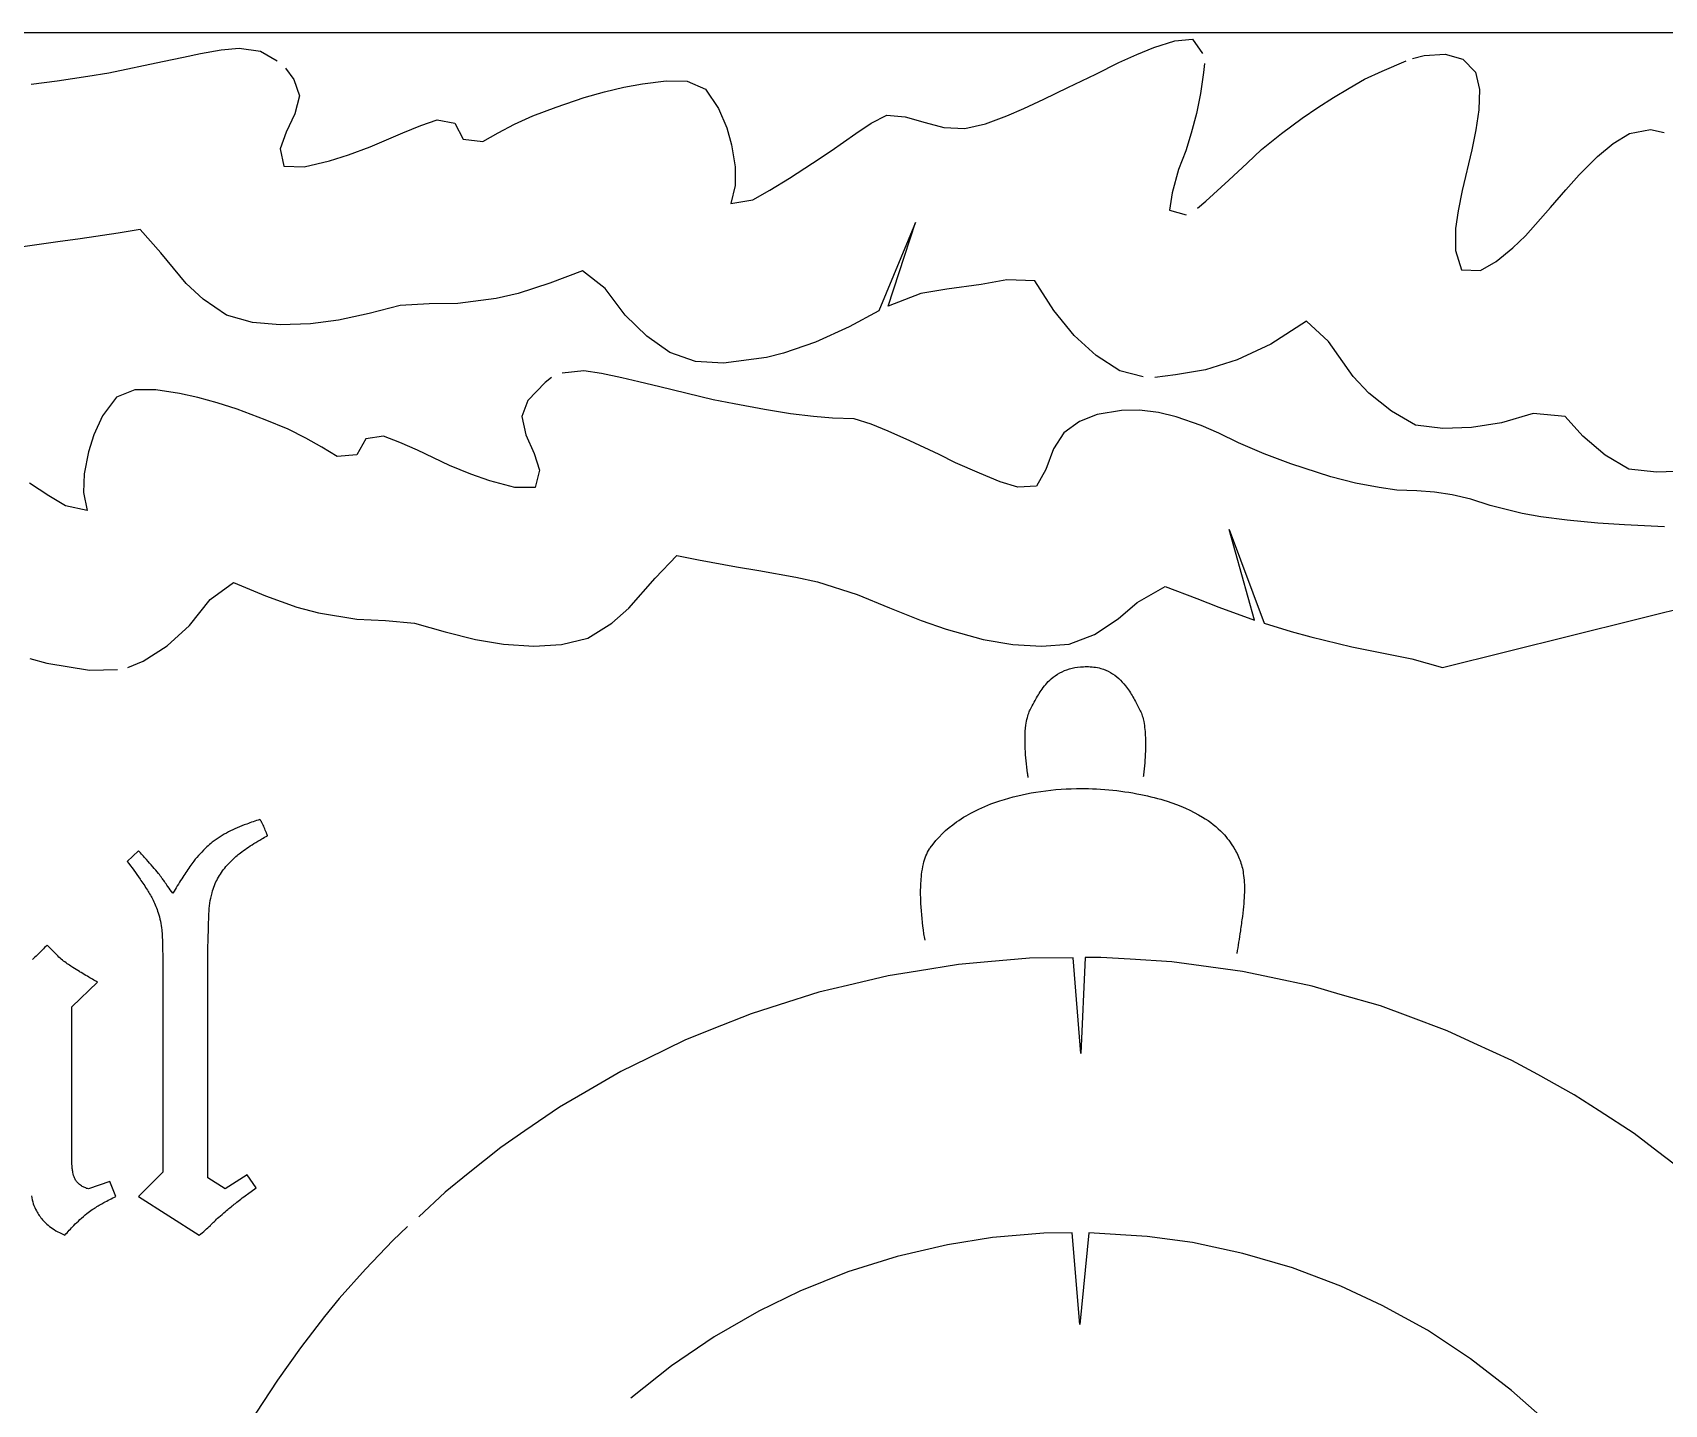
# Model space of a CAD drawing. Extents: x 9 to 156, y 170 to 274.
# Drawn here: x 71.75 to 119.79, y 233.95 to 274.33 of the extents above; entities that cross this region are included whole.
import ezdxf

# ---------------------------------------------------------------- set-up
doc = ezdxf.new("R2010")
doc.units = 0
for name, color, linetype in [('40FF', 7, 'CONTINUOUS'), ('BORDER', 7, 'CONTINUOUS'), ('RINGS', 7, 'CONTINUOUS'), ('TEXT', 7, 'CONTINUOUS')]:
    doc.layers.add(name, color=color, linetype=linetype)

msp = doc.modelspace()

# ---------------------------------------------------------------- linework, layer by layer
at = {"layer": '40FF', "color": 5}
for p, q in [((76.701, 273.712), (77.307, 273.82)), ((77.307, 273.82), (77.831, 273.877)), ((77.831, 273.877), (78.46, 273.79)), ((78.46, 273.79), (78.956, 273.502)), ((104.258, 273.686), (104.757, 273.893)), ((104.757, 273.893), (105.375, 274.094)), ((105.375, 274.094), (105.899, 274.143)), ((105.899, 274.143), (106.195, 273.716)), ((73.998, 273.15), (75.575, 273.48)), ((75.575, 273.48), (76.198, 273.607)), ((76.198, 273.607), (76.701, 273.712)), ((103.048, 273.113), (103.733, 273.447)), ((103.733, 273.447), (104.258, 273.686)), ((106.252, 273.426), (106.225, 273.16)), ((111.48, 273.201), (112.187, 273.497)), ((112.372, 273.571), (112.712, 273.656)), ((112.712, 273.656), (113.339, 273.701)), ((113.339, 273.701), (113.859, 273.554)), ((113.859, 273.554), (114.224, 273.166)), ((71.711, 272.813), (72.479, 272.908)), ((72.479, 272.908), (73.376, 273.051)), ((73.376, 273.051), (73.998, 273.15)), ((79.198, 273.286), (79.447, 272.955)), ((79.447, 272.955), (79.613, 272.474)), ((89.162, 272.725), (89.707, 272.828)), ((89.707, 272.828), (90.405, 272.914)), ((90.405, 272.914), (91.024, 272.9)), ((91.024, 272.9), (91.557, 272.665)), ((102.223, 272.714), (103.048, 273.113)), ((106.225, 273.16), (106.131, 272.536)), ((110.504, 272.696), (110.958, 272.958)), ((110.958, 272.958), (111.48, 273.201)), ((114.224, 273.166), (114.343, 272.654)), ((79.613, 272.474), (79.475, 271.944)), ((87.164, 272.136), (87.994, 272.422)), ((87.994, 272.422), (88.586, 272.588)), ((88.586, 272.588), (89.162, 272.725)), ((91.557, 272.665), (91.945, 272.102)), ((100.928, 272.098), (101.52, 272.374)), ((101.52, 272.374), (102.223, 272.714)), ((106.131, 272.536), (106.011, 271.954)), ((109.585, 272.128), (110.047, 272.424)), ((110.047, 272.424), (110.504, 272.696)), ((114.343, 272.654), (114.323, 272.054)), ((79.475, 271.944), (79.216, 271.404)), ((85.944, 271.633), (86.478, 271.878)), ((86.478, 271.878), (87.164, 272.136)), ((91.945, 272.102), (92.188, 271.53)), ((96.441, 271.666), (96.899, 271.897)), ((96.899, 271.897), (97.434, 271.852)), ((99.799, 271.643), (100.431, 271.879)), ((100.431, 271.879), (100.928, 272.098)), ((106.011, 271.954), (105.862, 271.367)), ((109.121, 271.809), (109.585, 272.128)), ((114.323, 272.054), (114.235, 271.469)), ((79.216, 271.404), (79.042, 270.915)), ((81.689, 270.97), (82.653, 271.386)), ((82.653, 271.386), (83.178, 271.6)), ((83.178, 271.6), (83.664, 271.767)), ((83.664, 271.767), (84.183, 271.667)), ((84.183, 271.667), (84.432, 271.197)), ((85.01, 271.129), (85.461, 271.385)), ((85.461, 271.385), (85.944, 271.633)), ((92.188, 271.53), (92.328, 271.025)), ((95.983, 271.365), (96.441, 271.666)), ((97.434, 271.852), (98.024, 271.688)), ((98.024, 271.688), (98.581, 271.541)), ((98.581, 271.541), (99.191, 271.509)), ((99.191, 271.509), (99.799, 271.643)), ((108.52, 271.364), (109.121, 271.809)), ((114.235, 271.469), (114.115, 270.878)), ((118.758, 271.366), (119.381, 271.484)), ((119.381, 271.484), (119.783, 271.389)), ((79.042, 270.915), (79.154, 270.401)), ((81.057, 270.736), (81.689, 270.97)), ((84.432, 271.197), (85.01, 271.129)), ((92.328, 271.025), (92.43, 270.376)), ((95.257, 270.855), (95.983, 271.365)), ((105.862, 271.367), (105.698, 270.849)), ((107.93, 270.89), (108.52, 271.364)), ((117.821, 270.685), (118.284, 271.071)), ((118.284, 271.071), (118.758, 271.366)), ((79.749, 270.382), (80.489, 270.554)), ((80.489, 270.554), (81.057, 270.736)), ((94.035, 270.051), (94.715, 270.488)), ((94.715, 270.488), (95.257, 270.855)), ((105.698, 270.849), (105.481, 270.299)), ((106.962, 269.985), (107.505, 270.485)), ((107.505, 270.485), (107.93, 270.89)), ((114.115, 270.878), (113.833, 269.688)), ((117.283, 270.144), (117.821, 270.685)), ((79.154, 270.401), (79.749, 270.382)), ((92.43, 270.376), (92.438, 269.827)), ((93.451, 269.696), (94.035, 270.051)), ((105.481, 270.299), (105.294, 269.612)), ((106.287, 269.368), (106.962, 269.985)), ((116.887, 269.699), (117.283, 270.144)), ((92.438, 269.827), (92.308, 269.303)), ((92.95, 269.413), (93.451, 269.696)), ((105.294, 269.612), (105.215, 269.108)), ((113.833, 269.688), (113.715, 269.081)), ((116.438, 269.182), (116.887, 269.699)), ((92.308, 269.303), (92.95, 269.413)), ((105.215, 269.108), (105.714, 268.971)), ((106.045, 269.168), (106.287, 269.368)), ((113.715, 269.081), (113.643, 268.568)), ((115.7, 268.345), (116.438, 269.182)), ((74.918, 268.537), (74.275, 268.43)), ((75.533, 267.846), (74.918, 268.537)), ((97.74, 268.744), (96.662, 266.141)), ((96.942, 266.275), (97.74, 268.744)), ((113.643, 268.568), (113.635, 267.915)), ((72.493, 268.169), (71.395, 268.013)), ((73.152, 268.258), (72.493, 268.169)), ((74.275, 268.43), (73.152, 268.258)), ((115.329, 267.993), (115.7, 268.345)), ((76.279, 266.944), (75.533, 267.846)), ((113.635, 267.915), (113.815, 267.347)), ((114.379, 267.33), (114.831, 267.59)), ((114.831, 267.59), (115.329, 267.993)), ((87.937, 267.316), (86.982, 266.955)), ((88.607, 266.796), (87.937, 267.316)), ((113.815, 267.347), (114.379, 267.33)), ((76.77, 266.485), (76.279, 266.944)), ((86.047, 266.656), (85.404, 266.506)), ((86.982, 266.955), (86.047, 266.656)), ((89.192, 266.013), (88.607, 266.796)), ((97.897, 266.655), (96.942, 266.275)), ((98.663, 266.783), (97.897, 266.655)), ((99.678, 266.917), (98.663, 266.783)), ((100.427, 267.053), (99.678, 266.917)), ((101.256, 267.024), (100.427, 267.053)), ((101.811, 266.147), (101.256, 267.024)), ((77.457, 266.018), (76.77, 266.485)), ((82.576, 266.294), (81.664, 266.066)), ((83.431, 266.344), (82.576, 266.294)), ((84.273, 266.356), (83.431, 266.344)), ((85.404, 266.506), (84.273, 266.356)), ((96.662, 266.141), (95.789, 265.674)), ((102.412, 265.416), (101.811, 266.147)), ((78.225, 265.803), (77.457, 266.018)), ((79.04, 265.729), (78.225, 265.803)), ((79.937, 265.76), (79.04, 265.729)), ((80.763, 265.87), (79.937, 265.76)), ((81.664, 266.066), (80.763, 265.87)), ((89.83, 265.392), (89.192, 266.013)), ((95.789, 265.674), (94.804, 265.218)), ((109.257, 265.841), (108.199, 265.163)), ((109.9, 265.237), (109.257, 265.841)), ((90.515, 264.92), (89.83, 265.392)), ((94.804, 265.218), (93.859, 264.892)), ((103.061, 264.829), (102.412, 265.416)), ((108.199, 265.163), (107.212, 264.701)), ((110.63, 264.211), (109.9, 265.237)), ((91.265, 264.647), (90.515, 264.92)), ((93.357, 264.771), (92.09, 264.605)), ((93.859, 264.892), (93.357, 264.771)), ((103.754, 264.379), (103.061, 264.829)), ((107.212, 264.701), (106.278, 264.409)), ((87.032, 264.177), (86.842, 264.035)), ((87.978, 264.373), (87.347, 264.307)), ((88.5, 264.3), (87.978, 264.373)), ((89.103, 264.172), (88.5, 264.3)), ((92.09, 264.605), (91.265, 264.647)), ((104.447, 264.194), (103.754, 264.379)), ((105.392, 264.259), (104.785, 264.176)), ((106.278, 264.409), (105.392, 264.259)), ((111.087, 263.723), (110.63, 264.211)), ((74.761, 263.821), (74.221, 263.604)), ((75.38, 263.816), (74.761, 263.821)), ((76.075, 263.707), (75.38, 263.816)), ((76.616, 263.586), (76.075, 263.707)), ((86.842, 264.035), (86.334, 263.504)), ((89.602, 264.051), (89.103, 264.172)), ((90.22, 263.904), (89.602, 264.051)), ((91.787, 263.524), (90.22, 263.904)), ((111.751, 263.184), (111.087, 263.723)), ((74.221, 263.604), (73.815, 263.053)), ((77.188, 263.432), (76.616, 263.586)), ((77.774, 263.247), (77.188, 263.432)), ((78.595, 262.933), (77.774, 263.247)), ((86.334, 263.504), (86.152, 263.029)), ((92.405, 263.405), (91.787, 263.524)), ((93.297, 263.233), (92.405, 263.405)), ((94.061, 263.114), (93.297, 263.233)), ((104.333, 263.221), (103.808, 263.212)), ((104.891, 263.148), (104.333, 263.221)), ((73.815, 263.053), (73.553, 262.489)), ((79.272, 262.654), (78.595, 262.933)), ((86.152, 263.029), (86.273, 262.495)), ((94.737, 263.03), (94.061, 263.114)), ((95.301, 262.987), (94.737, 263.03)), ((95.941, 262.967), (95.301, 262.987)), ((96.442, 262.804), (95.941, 262.967)), ((96.936, 262.603), (96.442, 262.804)), ((102.568, 262.88), (102.109, 262.548)), ((103.086, 263.088), (102.568, 262.88)), ((103.808, 263.212), (103.086, 263.088)), ((105.414, 263.019), (104.891, 263.148)), ((106.147, 262.762), (105.414, 263.019)), ((106.67, 262.541), (106.147, 262.762)), ((112.462, 262.78), (111.751, 263.184)), ((113.264, 262.681), (112.462, 262.78)), ((114.995, 262.845), (114.11, 262.703)), ((115.922, 263.122), (114.995, 262.845)), ((116.869, 263.031), (115.922, 263.122)), ((117.382, 262.452), (116.869, 263.031)), ((73.553, 262.489), (73.398, 261.99)), ((79.798, 262.392), (79.272, 262.654)), ((80.272, 262.128), (79.798, 262.392)), ((81.559, 262.369), (81.295, 261.907)), ((82.081, 262.452), (81.559, 262.369)), ((82.561, 262.27), (82.081, 262.452)), ((83.079, 262.039), (82.561, 262.27)), ((86.273, 262.495), (86.515, 261.947)), ((97.577, 262.318), (96.936, 262.603)), ((98.44, 261.913), (97.577, 262.318)), ((102.109, 262.548), (101.808, 262.079)), ((107.254, 262.257), (106.67, 262.541)), ((108.008, 261.931), (107.254, 262.257)), ((114.11, 262.703), (113.264, 262.681)), ((118.041, 261.896), (117.382, 262.452)), ((73.398, 261.99), (73.275, 261.344)), ((80.715, 261.858), (80.272, 262.128)), ((81.295, 261.907), (80.715, 261.858)), ((84.029, 261.593), (83.079, 262.039)), ((86.515, 261.947), (86.673, 261.452)), ((98.919, 261.668), (98.44, 261.913)), ((101.808, 262.079), (101.578, 261.476)), ((108.796, 261.636), (108.008, 261.931)), ((118.744, 261.48), (118.041, 261.896)), ((73.275, 261.344), (73.249, 260.795)), ((84.653, 261.338), (84.029, 261.593)), ((85.215, 261.138), (84.653, 261.338)), ((86.673, 261.452), (86.545, 260.942)), ((99.622, 261.359), (98.919, 261.668)), ((100.233, 261.112), (99.622, 261.359)), ((101.578, 261.476), (101.303, 260.981)), ((109.965, 261.257), (108.796, 261.636)), ((119.553, 261.388), (118.744, 261.48)), ((120.404, 261.426), (119.553, 261.388)), ((72.233, 260.697), (71.66, 261.07)), ((85.949, 260.942), (85.215, 261.138)), ((86.545, 260.942), (85.949, 260.942)), ((100.751, 260.953), (100.233, 261.112)), ((101.303, 260.981), (100.751, 260.953)), ((110.699, 261.072), (109.965, 261.257)), ((111.394, 260.937), (110.699, 261.072)), ((111.914, 260.863), (111.394, 260.937)), ((112.503, 260.84), (111.914, 260.863)), ((113.018, 260.802), (112.503, 260.84)), ((72.724, 260.398), (72.233, 260.697)), ((73.362, 260.267), (72.724, 260.398)), ((73.249, 260.795), (73.362, 260.267)), ((113.543, 260.728), (113.018, 260.802)), ((114.094, 260.602), (113.543, 260.728)), ((114.654, 260.411), (114.094, 260.602)), ((115.6, 260.174), (114.654, 260.411)), ((116.153, 260.081), (115.6, 260.174)), ((116.929, 259.98), (116.153, 260.081)), ((117.829, 259.896), (116.929, 259.98)), ((118.615, 259.839), (117.829, 259.896)), ((106.978, 259.708), (108.009, 256.945)), ((107.724, 257.041), (106.978, 259.708)), ((119.79, 259.784), (118.615, 259.839)), ((90.081, 258.272), (90.718, 258.942)), ((90.718, 258.942), (91.357, 258.815)), ((91.357, 258.815), (92.475, 258.608)), ((92.475, 258.608), (93.13, 258.497)), ((93.13, 258.497), (94.222, 258.306)), ((113.252, 255.647), (126.062, 258.823)), ((76.98, 257.643), (77.667, 258.141)), ((77.667, 258.141), (78.61, 257.749)), ((89.307, 257.394), (90.081, 258.272)), ((94.222, 258.306), (94.862, 258.166)), ((94.862, 258.166), (96.03, 257.793)), ((104.264, 257.557), (105.096, 258.023)), ((105.096, 258.023), (106.028, 257.67)), ((76.371, 256.879), (76.98, 257.643)), ((78.61, 257.749), (79.535, 257.42)), ((96.03, 257.793), (96.973, 257.404)), ((103.709, 257.075), (104.264, 257.557)), ((106.028, 257.67), (106.669, 257.421)), ((79.535, 257.42), (80.173, 257.25)), ((80.173, 257.25), (81.298, 257.063)), ((81.298, 257.063), (82.139, 257.024)), ((82.139, 257.024), (82.992, 256.948)), ((88.802, 256.952), (89.307, 257.394)), ((96.973, 257.404), (97.912, 257.024)), ((97.912, 257.024), (98.645, 256.767)), ((103.011, 256.615), (103.709, 257.075)), ((106.669, 257.421), (107.724, 257.041)), ((75.713, 256.279), (76.371, 256.879)), ((82.992, 256.948), (83.896, 256.69)), ((83.896, 256.69), (84.791, 256.465)), ((87.325, 256.316), (88.1, 256.506)), ((88.1, 256.506), (88.802, 256.952)), ((98.645, 256.767), (99.733, 256.469)), ((102.263, 256.331), (103.011, 256.615)), ((108.009, 256.945), (108.797, 256.7)), ((108.797, 256.7), (109.383, 256.543)), ((109.383, 256.543), (110.587, 256.253)), ((75.013, 255.829), (75.713, 256.279)), ((84.791, 256.465), (85.613, 256.328)), ((85.613, 256.328), (86.508, 256.269)), ((86.508, 256.269), (87.325, 256.316)), ((99.733, 256.469), (100.605, 256.322)), ((100.605, 256.322), (101.45, 256.273)), ((101.45, 256.273), (102.263, 256.331)), ((110.587, 256.253), (111.47, 256.072)), ((111.47, 256.072), (112.349, 255.899)), ((71.669, 255.908), (72.168, 255.771)), ((72.168, 255.771), (73.429, 255.565)), ((73.429, 255.565), (74.255, 255.58)), ((74.561, 255.642), (75.013, 255.829)), ((112.349, 255.899), (113.252, 255.647))]:
    msp.add_line(p, q, dxfattribs=at)
at = {"layer": 'BORDER', "color": 3}
msp.add_line((8.965, 274.331), (156.213, 274.331), dxfattribs=at)
at = {"layer": 'RINGS', "color": 1}
for p, q in [((99.01, 246.903), (97.797, 246.708)), ((99.875, 246.978), (99.01, 246.903)), ((101.098, 247.083), (99.875, 246.978)), ((102.384, 247.099), (101.098, 247.083)), ((102.609, 244.281), (102.384, 247.099)), ((102.742, 247.102), (102.609, 244.281)), ((103.195, 247.109), (102.742, 247.102)), ((104.061, 247.055), (103.195, 247.109)), ((105.287, 246.98), (104.061, 247.055)), ((106.147, 246.863), (105.287, 246.98)), ((96.94, 246.57), (95.745, 246.286)), ((97.797, 246.708), (96.94, 246.57)), ((107.364, 246.698), (106.147, 246.863)), ((108.213, 246.518), (107.364, 246.698)), ((109.415, 246.264), (108.213, 246.518)), ((94.901, 246.086), (93.73, 245.715)), ((95.745, 246.286), (94.901, 246.086)), ((110.248, 246.022), (109.415, 246.264)), ((111.428, 245.68), (110.248, 246.022)), ((92.902, 245.453), (91.762, 244.997)), ((93.73, 245.715), (92.902, 245.453)), ((112.242, 245.378), (111.428, 245.68)), ((91.762, 244.997), (90.956, 244.674)), ((113.393, 244.95), (112.242, 245.378)), ((90.956, 244.674), (89.852, 244.135)), ((114.182, 244.588), (113.393, 244.95)), ((115.299, 244.077), (114.182, 244.588)), ((89.852, 244.135), (89.072, 243.755)), ((116.059, 243.658), (115.299, 244.077)), ((89.072, 243.755), (88.011, 243.136)), ((117.135, 243.066), (116.059, 243.658)), ((88.011, 243.136), (87.261, 242.699)), ((117.863, 242.593), (117.135, 243.066)), ((87.261, 242.699), (86.248, 242.004)), ((118.893, 241.923), (117.863, 242.593)), ((86.248, 242.004), (85.532, 241.513)), ((119.583, 241.397), (118.893, 241.923)), ((85.532, 241.513), (84.573, 240.746)), ((120.561, 240.653), (119.583, 241.397)), ((84.573, 240.746), (83.896, 240.203)), ((83.896, 240.203), (83.127, 239.472)), ((82.36, 238.777), (81.55, 237.933)), ((82.787, 239.184), (82.36, 238.777)), ((100.01, 238.861), (98.683, 238.647)), ((101.525, 238.989), (100.01, 238.861)), ((102.353, 238.999), (101.525, 238.989)), ((102.578, 236.307), (102.353, 238.999)), ((102.842, 239.001), (102.578, 236.307)), ((104.561, 238.897), (102.842, 239.001)), ((105.894, 238.716), (104.561, 238.897)), ((97.201, 238.306), (95.75, 237.852)), ((98.683, 238.647), (97.201, 238.306)), ((107.381, 238.398), (105.894, 238.716)), ((108.839, 237.968), (107.381, 238.398)), ((81.55, 237.933), (80.782, 237.064)), ((95.75, 237.852), (94.338, 237.289)), ((110.259, 237.427), (108.839, 237.968)), ((94.338, 237.289), (93.13, 236.699)), ((111.482, 236.867), (110.259, 237.427)), ((80.782, 237.064), (80.351, 236.535)), ((112.81, 236.132), (111.482, 236.867)), ((80.351, 236.535), (79.638, 235.614)), ((93.13, 236.699), (91.812, 235.942)), ((91.812, 235.942), (90.556, 235.086)), ((114.081, 235.295), (112.81, 236.132)), ((79.638, 235.614), (78.963, 234.665)), ((90.556, 235.086), (89.368, 234.136)), ((115.283, 234.365), (114.081, 235.295)), ((78.963, 234.665), (78.327, 233.689)), ((116.291, 233.474), (115.283, 234.365))]:
    msp.add_line(p, q, dxfattribs=at)
for points in [[(101.117, 254.393, -0.005021), (101.238, 254.626, -0.010093), (101.334, 254.797, -0.016007), (101.439, 254.963, -0.062793), (101.734, 255.305, -0.113814), (102.276, 255.601, -0.047053), (102.596, 255.66, -0.021417), (102.778, 255.669)], [(102.778, 255.669, -0.072006), (103.202, 255.615, -0.116949), (103.725, 255.319, -0.041701), (103.924, 255.103, -0.020706), (104.04, 254.943, -0.015263), (104.144, 254.775, -0.010193), (104.24, 254.602, -0.005685), (104.358, 254.371)], [(101.061, 252.4, -0.00649), (101.041, 252.533, -0.024217), (100.972, 253.255, -0.016066), (100.968, 253.585, -0.028259), (100.994, 253.95, -0.029397), (101.037, 254.172, -0.035438), (101.091, 254.335, -0.018671), (101.117, 254.393)], [(104.358, 254.371, -0.040072), (104.418, 254.221, -0.027732), (104.461, 254.049, -0.022868), (104.494, 253.822, -0.016509), (104.511, 253.582, -0.01849), (104.511, 253.181, -0.022635), (104.454, 252.486, -0.002868), (104.446, 252.427)], [(98.176, 250.337, -0.084354), (98.95, 251.095, -0.039371), (99.525, 251.435, -0.035504), (100.23, 251.721, -0.039046), (101.281, 251.973, -0.036466), (102.479, 252.079)], [(102.479, 252.079, -0.052797), (104.373, 251.906, -0.027968), (105.153, 251.704, -0.060287), (106.193, 251.239, -0.064958), (106.791, 250.763, -0.028984), (106.962, 250.559)], [(98.024, 247.617, -0.00758), (97.993, 247.805, -0.025404), (97.902, 248.7, -0.01268), (97.894, 249.038, -0.028404), (97.923, 249.546, -0.029023), (97.977, 249.863, -0.034335), (98.05, 250.099, -0.048825), (98.152, 250.302, -0.011651), (98.176, 250.337)], [(106.962, 250.559, -0.02153), (107.111, 250.341, -0.048194), (107.291, 249.977, -0.051856), (107.393, 249.583, -0.026053), (107.42, 249.319, -0.020319), (107.423, 249.025, -0.014686), (107.404, 248.694, -0.009925), (107.364, 248.318, -0.006224), (107.305, 247.889, -0.003954), (107.2, 247.225)]]:
    msp.add_lwpolyline(points, format="xyb", dxfattribs=at)
at = {"layer": 'TEXT', "color": 1}
for p, q in [((78.445, 251.166), (78.445, 251.166)), ((74.874, 250.25), (74.542, 249.934)), ((72.498, 247.152), (72.182, 247.469)), ((76.913, 240.625), (76.913, 247.358)), ((75.585, 246.836), (75.585, 240.783)), ((72.909, 245.651), (73.668, 246.378)), ((72.909, 241.162), (72.909, 245.651)), ((75.585, 240.783), (74.874, 240.072)), ((78.066, 240.704), (77.418, 240.293)), ((78.335, 240.325), (78.066, 240.704)), ((74.031, 240.515), (73.399, 240.293)), ((74.205, 240.072), (74.031, 240.515)), ((77.418, 240.293), (76.913, 240.625)), ((78.082, 240.143), (78.335, 240.325)), ((74.874, 240.072), (76.66, 238.934))]:
    msp.add_line(p, q, dxfattribs=at)
for points in [[(77.521, 250.803, 0.049174), (77.04, 250.498, 0.021557), (76.881, 250.361)], [(78.445, 251.166, 0.012595), (78.056, 251.034, 0.012923), (77.771, 250.92, 0.015662), (77.521, 250.803)], [(78.501, 251.08, 0.004115), (78.487, 251.105, 0.005673), (78.474, 251.125, 0.008295), (78.464, 251.142, 0.017242), (78.453, 251.157, 0.021763), (78.447, 251.164, 0.01423), (78.445, 251.166)], [(78.572, 250.93), (78.572, 250.93, 0.031662), (78.501, 251.08)], [(78.635, 250.779), (78.635, 250.779, -0.009695), (78.572, 250.93)], [(78.667, 250.692, 0.025137), (78.667, 250.694, 0.017305), (78.666, 250.697, 0.018145), (78.665, 250.702, 0.014779), (78.663, 250.71, 0.007792), (78.661, 250.717, 0.007385), (78.657, 250.728, 0.005414), (78.652, 250.74, 0.00603), (78.643, 250.762, 0.002938), (78.635, 250.779)], [(75.292, 249.776, 0.00106), (75.105, 249.989, 0.000706), (74.874, 250.25)], [(76.881, 250.361, 0.038278), (76.5, 249.941, 0.011932), (76.383, 249.784)], [(77.616, 249.965, -0.028766), (77.871, 250.186, -0.013443), (78.056, 250.321, -0.01145), (78.265, 250.458, -0.009706), (78.498, 250.598, -0.005608), (78.667, 250.692)], [(74.542, 249.934, -0.009078), (74.916, 249.417, -0.010738), (75.134, 249.088)], [(75.561, 249.444, 0.012426), (75.459, 249.578, 0.011318), (75.292, 249.776)], [(76.383, 249.784, 0.012109), (76.144, 249.426, 0.009368), (75.885, 249.001)], [(77.11, 249.23, -0.058347), (77.312, 249.608, -0.045909), (77.594, 249.944, -0.002749), (77.616, 249.965)], [(75.735, 249.199, 0.003475), (75.634, 249.343, 0.00155), (75.561, 249.444)], [(75.134, 249.088, -0.02503), (75.3, 248.794, -0.038304), (75.451, 248.424)], [(75.885, 249.001), (75.885, 249.001, -0.022208), (75.735, 249.199)], [(76.944, 248.393, -0.059114), (77.036, 249.008, -0.024806), (77.11, 249.23)], [(75.451, 248.424, -0.050506), (75.556, 247.916, -0.015776), (75.569, 247.737)], [(76.913, 247.358, -0.001282), (76.936, 248.159, -0.000523), (76.944, 248.393)], [(72.182, 247.469, -0.002912), (71.889, 247.179, -0.002798), (71.755, 247.05)], [(75.569, 247.737, -0.003543), (75.576, 247.544, -0.004191), (75.583, 247.215, -0.003308), (75.585, 246.836)], [(72.775, 246.923), (72.775, 246.923, -0.046493), (72.498, 247.152)], [(73.13, 246.694, -0.005197), (72.939, 246.814, -0.004883), (72.813, 246.897, -0.001821), (72.775, 246.923)], [(73.668, 246.378, -0.003115), (73.367, 246.552, -0.003356), (73.184, 246.661, -0.001353), (73.13, 246.694)], [(73.02, 240.554, -0.036758), (72.988, 240.617, -0.029012), (72.961, 240.692, -0.022913), (72.94, 240.778, -0.021226), (72.922, 240.898, -0.019072), (72.911, 241.059, -0.009058), (72.909, 241.162)], [(73.399, 240.293, -0.030543), (73.289, 240.333, -0.036504), (73.194, 240.382, -0.062422), (73.085, 240.47, -0.054762), (73.02, 240.554)], [(71.724, 240.088), (71.724, 240.088, 0.091087), (71.866, 239.645)], [(73.146, 239.392, -0.018187), (73.354, 239.57, -0.017101), (73.509, 239.685)], [(73.509, 239.685, -0.022938), (73.787, 239.856, -0.005886), (73.849, 239.89)], [(73.849, 239.89), (73.849, 239.89, -0.005149), (74.205, 240.072)], [(77.466, 239.661, -0.004702), (77.723, 239.869, -0.010645), (78.05, 240.12, -0.001486), (78.082, 240.143)], [(71.866, 239.645, 0.057834), (72.048, 239.386, 0.026205), (72.174, 239.258)], [(72.174, 239.258, 0.037723), (72.341, 239.127, 0.030188), (72.546, 239.008, 0.016962), (72.703, 238.934)], [(72.703, 238.934, -0.011748), (72.968, 239.219, -0.013134), (73.146, 239.392)], [(76.66, 238.934, 0.01317), (76.838, 239.081, 0.017119), (76.986, 239.22, 0.005932), (77.023, 239.258)], [(77.023, 239.258, -0.010892), (77.104, 239.339, -0.009245), (77.233, 239.459, -0.007218), (77.429, 239.63, -0.001005), (77.466, 239.661)]]:
    msp.add_lwpolyline(points, format="xyb", dxfattribs=at)

doc.saveas('drawing.dxf')
